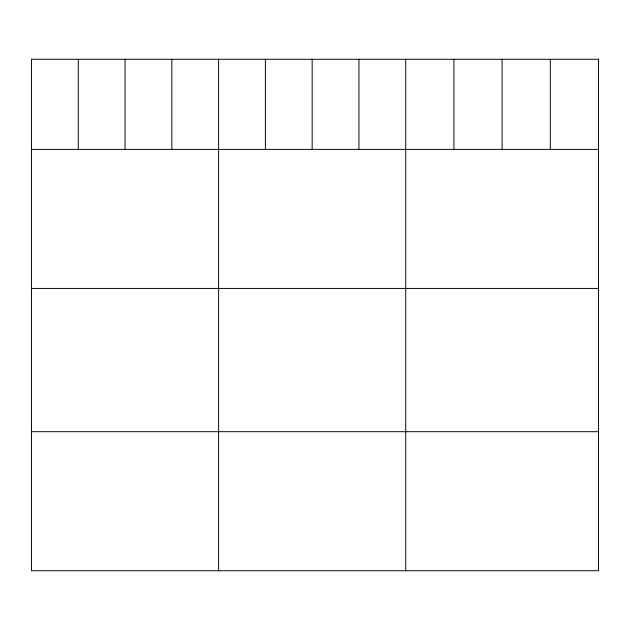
<?xml version="1.0" encoding="UTF-8"?>
<svg xmlns="http://www.w3.org/2000/svg" width="630" height="630" viewBox="0 0 630 630"><rect width="100%" height="100%" fill="white"/><g stroke="black" fill="none" stroke-linecap="round" stroke-linejoin="round"><path stroke-width="0.94" d="M31.5 149.389L598.5 149.389M31.5 288.43L598.5 288.43M31.5 431.692L598.5 431.692M550.305 59.267L550.305 149.389M502.11 59.267L502.11 149.389M453.915 59.267L453.915 149.389M405.72 59.267L405.72 570.733M358.942 59.267L358.942 149.389M312.165 59.267L312.165 149.389M265.387 59.267L265.387 149.389M218.61 59.267L218.61 570.733M171.832 59.267L171.832 149.389M125.055 59.267L125.055 149.389M78.278 59.267L78.278 149.389M598.5 59.267L31.5 59.267L31.5 570.733L598.5 570.733L598.5 59.267"/></g></svg>
